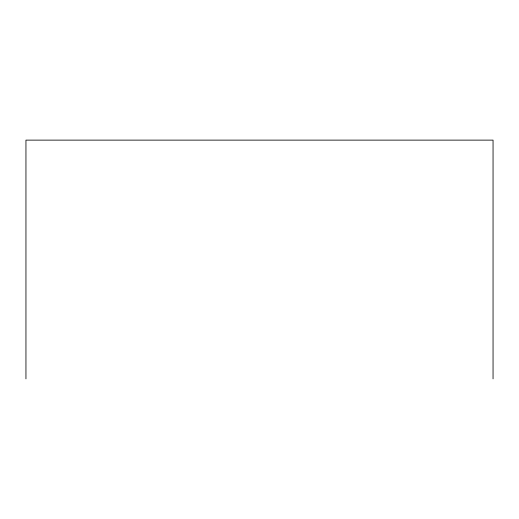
<?xml version="1.0" encoding="UTF-8"?>
<svg xmlns="http://www.w3.org/2000/svg" width="519" height="519" viewBox="0 0 519 519"><rect width="100%" height="100%" fill="white"/><g stroke="black" fill="none" stroke-linecap="round" stroke-linejoin="round"><path stroke-width="0.78" d="M493.05 378.876L493.05 140.124L25.95 140.124L25.95 378.876"/></g></svg>
